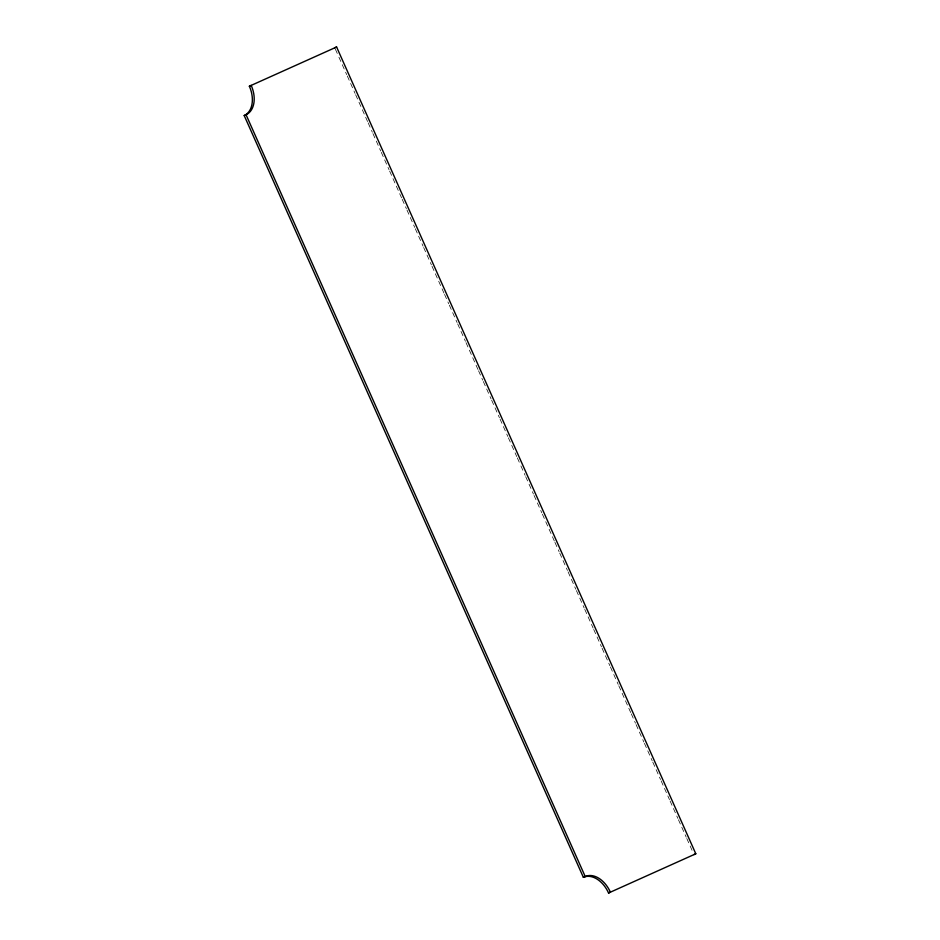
<?xml version="1.0" encoding="UTF-8"?>
<svg xmlns="http://www.w3.org/2000/svg" width="940" height="940" viewBox="0 0 940 940"><rect width="100%" height="100%" fill="white"/><g stroke="black" fill="none" stroke-linecap="round" stroke-linejoin="round"><path stroke-width="0.7" stroke-dasharray="4.7 3.53" d="M335.357 49.15L338.341 55.86M338.929 57.199L346.684 74.612M347.283 75.952L355.038 93.377M355.637 94.717L367.575 121.519M368.174 122.858L372.346 132.246M372.945 133.586L380.7 151.011M381.299 152.351L389.054 169.764M389.654 171.104L401.58 197.917M402.179 199.257L406.362 208.633M406.95 209.972L414.704 227.398M415.304 228.737L423.059 246.163M423.658 247.502L431.413 264.916M432.012 266.255L443.95 293.068M444.549 294.408L448.721 303.785M449.32 305.124L457.075 322.549M457.674 323.889L465.429 341.314M466.029 342.654L477.955 369.455M478.554 370.795L482.725 380.171M483.325 381.511L491.079 398.936M491.679 400.276L499.434 417.701M500.033 419.04L507.788 436.454M508.387 437.805L516.741 456.558M517.341 457.897L520.325 464.607M520.913 465.946L525.096 475.323M525.695 476.662L533.45 494.088M534.049 495.427L541.804 512.852M542.404 514.192L554.33 540.994M554.929 542.333L559.1 551.71M559.699 553.049L567.455 570.474M568.054 571.814L575.809 589.239M576.408 590.579L584.163 608.004M584.762 609.343L593.116 628.096M593.716 629.448L601.471 646.861M602.07 648.201L609.825 665.626M610.424 666.965L618.179 684.391M618.779 685.73L630.705 712.532M631.304 713.871L635.475 723.248M636.075 724.587L643.83 742.013M644.429 743.352L652.184 760.777M652.783 762.117L660.538 779.542M661.137 780.882L669.491 799.646M670.091 800.986L677.846 818.399M678.445 819.739L686.2 837.164M686.799 838.504L693.356 853.25"/><path stroke-width="1.41" d="M249.359 86.221L336.602 47L695.8 853.779L608.556 893A24.628 16.638 66.2 0 0 583.364 877.326L244.2 115.55A24.628 16.638 66.2 0 0 249.359 86.221L251.203 85.411A24.628 16.638 66.2 0 1 246.045 114.739L585.209 876.515A24.628 16.638 66.2 0 1 610.401 892.189L608.556 893M334.757 47.811L336.602 47M244.2 115.55L246.045 114.739M583.364 877.326L585.209 876.515M693.955 854.589L695.8 853.779"/></g></svg>
